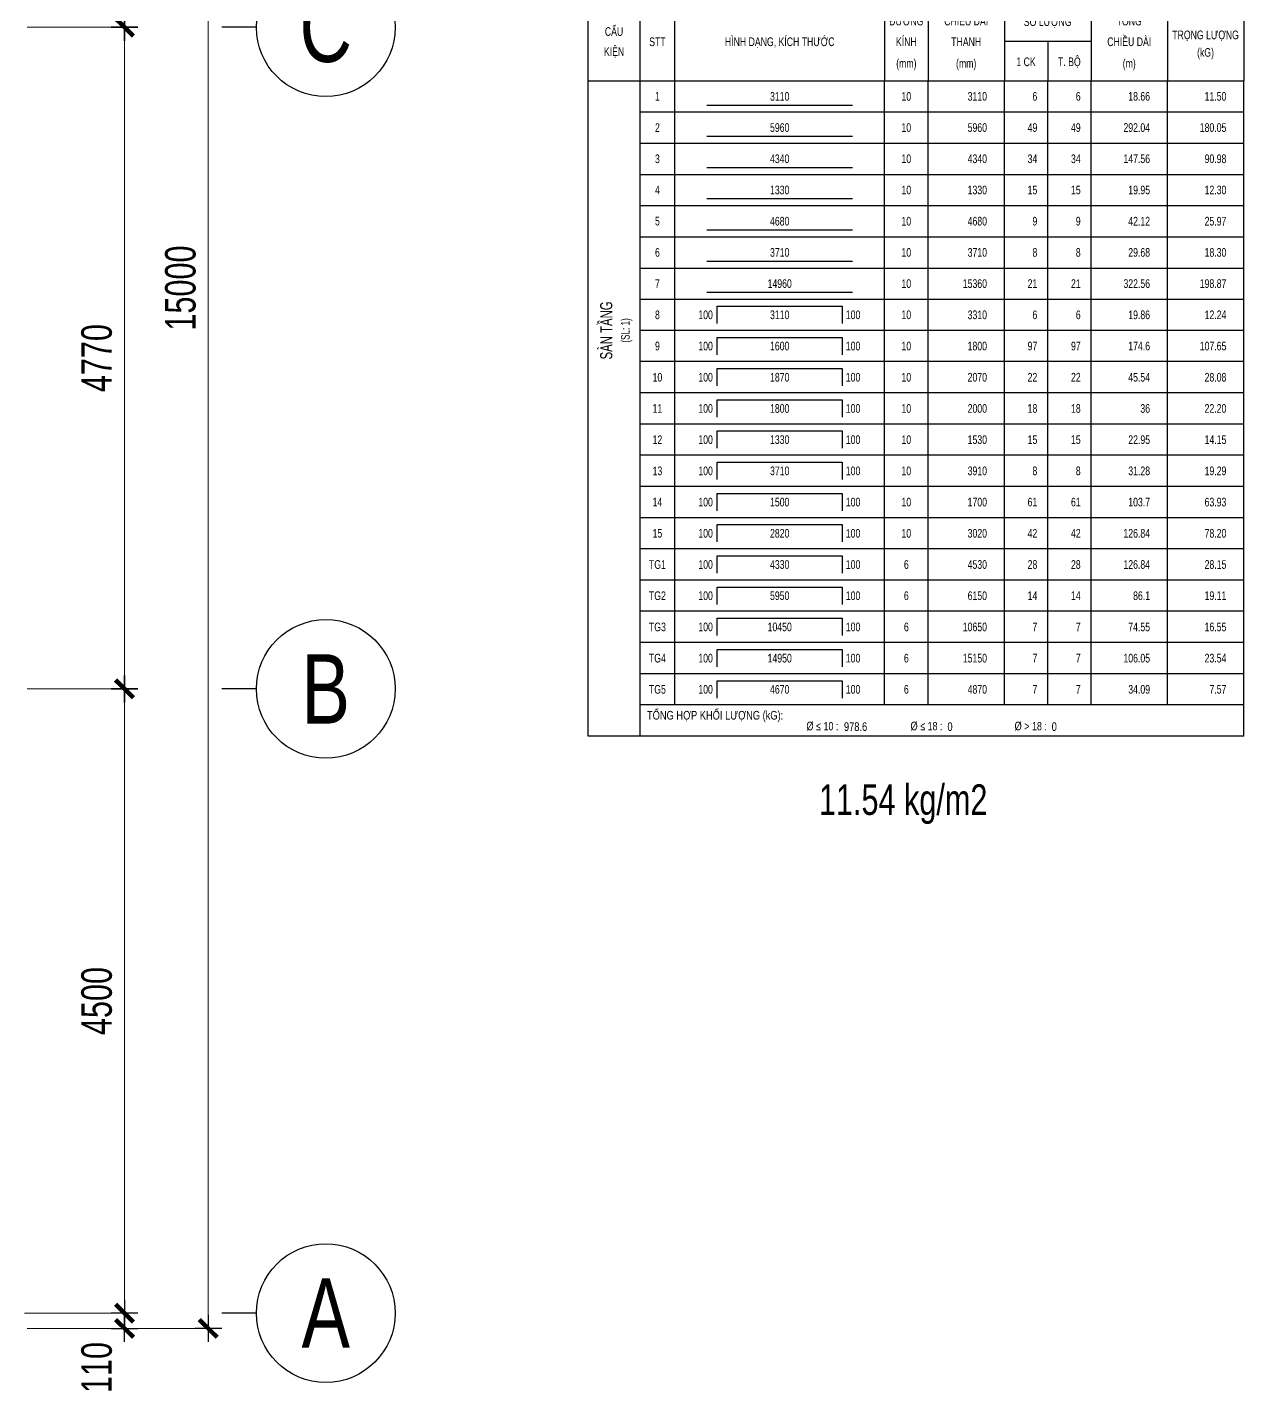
# Model space of a CAD drawing. Header units: inches. Extents: x -3538 to 66114, y -2541134 to 4288.
# Drawn here: x 25945 to 34711, y -2537423 to -2527593 of the extents above; entities that cross this region are included whole.
import ezdxf
from ezdxf.enums import TextEntityAlignment as Align

# ---------------------------------------------------------------- set-up
doc = ezdxf.new("R2010")
doc.units = ezdxf.units.IN
doc.header["$MEASUREMENT"] = 0
doc.linetypes.add('HIDDEN', pattern=[0.375, 0.25, -0.125])
doc.layers.get('DEFPOINTS').update_dxf_attribs({"color": 87})
for name, color, linetype in [('KCS_BORDER', 2, 'Continuous'), ('KCS_STEEL', 4, 'Continuous'), ('KCS_STEEL_TOP', 4, 'HIDDEN'), ('KCS_TEXT', 7, 'Continuous'), ('KCS_TEXT_SLCK', 3, 'Continuous'), ('KCS_TEXT_TCK', 4, 'Continuous'), ('KCS_TEXT_TK', 2, 'Continuous'), ('KCS_THONGKE', 5, 'Continuous'), ('Xref Grid (A1)$0$02.DIM', 8, 'Continuous')]:
    doc.layers.add(name, color=color, linetype=linetype)
doc.layers.add('Xref Column Plan 1 (A1)$0$KHUNGTEN', color=7, linetype='Continuous', lineweight=20)
doc.layers.add('Xref Structure Plan 2 (A1)$0$KHUNGTEN', color=7, linetype='Continuous', lineweight=20)
doc.styles.add('KCS_BIGTEXT', font='3t-unicode.shx', dxfattribs={"width": 0.75})
doc.styles.add('KCS_SMTEXT', font='3t-unicode.shx', dxfattribs={"width": 0.7})
doc.styles.add('Xref Grid (A1)$0$BIGTEXT', font='arial.ttf', dxfattribs={"width": 0.8})
doc.styles.add('Xref Grid (A1)$0$SMTEXT', font='3t-unicode.shx', dxfattribs={"width": 0.75})
doc.dimstyles.new('Xref Grid (A1)$0$X1', dxfattribs={"dimtxt": 220, "dimasz": 0.8, "dimexe": 0, "dimexo": 0, "dimgap": 90, "dimtad": 1, "dimdec": 0, "dimzin": 13, "dimdsep": 46, "dimtxsty": 'Xref Grid (A1)$0$SMTEXT', "dimblk1": 'Xref Grid (A1)$0$CHEO', "dimblk2": 'Xref Grid (A1)$0$CHEO', "dimsah": 1, "dimcen": 0, "dimclrd": 256, "dimclre": 256, "dimclrt": 2, "dimadec": 0, "dimazin": 0, "dimtfac": 1, "dimtdec": 0, "dimtix": 1, "dimtmove": 2, "dimatfit": 3, "dimldrblk": 'Xref Grid (A1)$0$CHEO', "dimfxl": 1, "dimtolj": 1, "dimtzin": 13, "dimarcsym": 0})

# ---------------------------------------------------------------- blocks, each defined once
blk = doc.blocks.new('THONGKE_TITLE')
at = {"layer": 'KCS_TEXT_TK'}
for p, q in [((0, -35), (0, 0)), ((0, 0), (189, 0)), ((189, 0), (189, -35)), ((0, -12), (189, -12)), ((15, -35), (15, -12)), ((25, -35), (25, -12)), ((85.5, -12), (85.5, -35)), ((98, -12), (98, -35)), ((120, -12), (120, -35)), ((145, -12), (145, -35)), ((167, -12), (167, -35)), ((120, -23.56), (145, -23.56)), ((132.5, -23.56), (132.5, -35)), ((0, -35), (189, -35))]:
    blk.add_line(p, q, dxfattribs=at)
at = {"layer": 'KCS_TEXT_TK', "color": 4, "style": 'KCS_BIGTEXT'}
blk.add_text('BẢNG THỐNG KÊ CỐT THÉP', height=4.5, dxfattribs=at).set_placement((94.5, -6), align=Align.MIDDLE)
at = {"layer": 'KCS_TEXT_TK', "style": 'KCS_SMTEXT', "width": 0.75}
for s, p in [('CẤU', (7.5, -22.06)), ('ĐƯỜNG', (91.75, -19.04)), ('CHIỀU DÀI', (109, -19.04)), ('SỐ LƯỢNG', (132.5, -19.22)), ('TỔNG', (156, -19.04)), ('STT', (20, -25.01)), ('HÌNH DẠNG, KÍCH THƯỚC', (55.25, -25.01)), ('KÍNH', (91.75, -25.01)), ('THANH', (109, -25.01)), ('CHIỀU DÀI', (156, -25.01)), ('TRỌNG LƯỢNG', (178, -23.03)), ('KIỆN', (7.5, -27.84)), ('(kG)', (178, -28.08)), ('(mm)', (91.75, -31.24)), ('(mm)', (109, -31.24)), ('1 CK', (126.25, -30.79)), ('T. BỘ', (138.75, -30.79)), ('(m)', (156, -31.24))]:
    blk.add_text(s, height=2.5, dxfattribs=at).set_placement(p, align=Align.CENTER)
blk = doc.blocks.new('TK_2')
at = {"layer": 'KCS_STEEL'}
blk.add_line((19.25, 2), (61.25, 2), dxfattribs=at)
at = {"layer": 'KCS_TEXT_TK'}
for p, q in [((-15, 0), (-15, 9)), ((0, 0), (0, 9)), ((10, 0), (10, 9)), ((70.5, 0), (70.5, 9)), ((83, 0), (83, 9)), ((105, 0), (105, 9)), ((117.5, 0), (117.5, 9)), ((130, 0), (130, 9)), ((152, 0), (152, 9)), ((174, 0), (174, 9))]:
    blk.add_line(p, q, dxfattribs=at)
at = {"layer": 'KCS_THONGKE'}
blk.add_line((0, 0), (174, 0), dxfattribs=at)
at = {"layer": 'KCS_TEXT_TK', "style": 'KCS_SMTEXT', "width": 0.75}
for tag, p in [('SH', (5, 4.5)), ('L2', (40.25, 4.5)), ('DK', (76.75, 4.5))]:
    blk.add_attdef(tag, text='', height=2.5, dxfattribs=at).set_placement(p, align=Align.MIDDLE)
for tag, p in [('DAI', (100, 4.5)), ('SL1', (114.5, 4.5)), ('SLA', (127, 4.5)), ('DT', (147, 4.5)), ('TL', (169, 4.5))]:
    blk.add_attdef(tag, text='', height=2.5, dxfattribs=at).set_placement(p, align=Align.MIDDLE_RIGHT)
blk = doc.blocks.new('TK_9')
at = {"layer": 'KCS_STEEL'}
for p, q in [((22.25, 7), (58.25, 7)), ((22.25, 2), (22.25, 7)), ((58.25, 7), (58.25, 2))]:
    blk.add_line(p, q, dxfattribs=at)
at = {"layer": 'KCS_TEXT_TK'}
for p, q in [((-15, 0), (-15, 9)), ((0, 0), (0, 9)), ((10, 0), (10, 9)), ((70.5, 0), (70.5, 9)), ((83, 0), (83, 9)), ((105, 0), (105, 9)), ((117.5, 0), (117.5, 9)), ((130, 0), (130, 9)), ((152, 0), (152, 9)), ((174, 0), (174, 9))]:
    blk.add_line(p, q, dxfattribs=at)
at = {"layer": 'KCS_THONGKE'}
blk.add_line((174, 0), (0, 0), dxfattribs=at)
at = {"layer": 'KCS_TEXT_TK', "style": 'KCS_SMTEXT', "width": 0.75}
for tag, p in [('SH', (5, 4.5)), ('L2', (40.25, 4.5)), ('DK', (76.75, 4.5))]:
    blk.add_attdef(tag, text='', height=2.5, dxfattribs=at).set_placement(p, align=Align.MIDDLE)
for tag, p in [('L1', (20.98, 4.5)), ('DAI', (100, 4.5)), ('SL1', (114.5, 4.5)), ('SLA', (127, 4.5)), ('DT', (147, 4.5)), ('TL', (169, 4.5))]:
    blk.add_attdef(tag, text='', height=2.5, dxfattribs=at).set_placement(p, align=Align.MIDDLE_RIGHT)
blk.add_attdef('L3', text='', height=2.5, dxfattribs=at).set_placement((59.31, 4.5), align=Align.MIDDLE_LEFT)
blk = doc.blocks.new('CTK_THKL')
at = {"layer": 'KCS_TEXT_TK'}
for p, q in [((-15, 0), (-15, 9)), ((0, 0), (0, 9)), ((174, 0), (174, 9)), ((174, 0), (-15, 0))]:
    blk.add_line(p, q, dxfattribs=at)
at = {"layer": 'KCS_BORDER', "color": 5, "style": 'KCS_SMTEXT', "width": 0.7}
blk.add_attdef('TYPE', (85.49, -1.5), '', height=0.025, rotation=90, dxfattribs=at)
at = {"layer": 'KCS_TEXT_TK', "style": 'KCS_SMTEXT', "width": 0.8}
blk.add_text('TỔNG HỢP KHỐI LƯỢNG (kG):', height=2.5, dxfattribs=at).set_placement((2, 4.78))
at = {"layer": 'KCS_TEXT_TK', "char_height": 2.5, "attachment_point": 1, "style": 'KCS_SMTEXT'}
for s, insert in [('{\\W0.8;%%C \\fSymbol|b0|i0|c2|p18;\\H0.95833x;£ 10 :}', (47.94, 4.19)), ('{\\W0.8;%%C \\fSymbol|b0|i0|c2|p18;\\H0.95833x;£ 18 :}', (77.94, 4.19)), ('{\\W0.8;%%C \\fSymbol|b0|i0|c2|p18;\\H0.95833x;> 18 :}', (107.94, 4.19))]:
    blk.add_mtext_dynamic_manual_height_columns(s, width=13.4519, gutter_width=12.5, heights=[0], dxfattribs=dict(at, insert=insert))
at = {"layer": 'KCS_TEXT_TK', "style": 'KCS_SMTEXT', "width": 0.8}
for tag, p in [('TL1', (58.77, 1.5)), ('TL2', (88.6, 1.5)), ('TL3', (118.65, 1.5))]:
    blk.add_attdef(tag, p, '', height=2.5, dxfattribs=at)
blk = doc.blocks.new('Xref Grid (A1)$0$CHEO')
at = {"layer": 'Xref Grid (A1)$0$02.DIM'}
for points in [[(-121, 0), (121, 0)], [(0, 121), (0, -121)]]:
    blk.add_lwpolyline(points, dxfattribs=at)
at = {"layer": 'Xref Grid (A1)$0$02.DIM', "const_width": 40}
blk.add_lwpolyline([(80, 80), (-80, -81)], dxfattribs=at)
blk = doc.blocks.new('*D140')
at = {"layer": 'DEFPOINTS', "color": 0, "transparency": 16777216}
for p in [(6692.6, 4500), (6672.6, 0), (7393.2, 0)]:
    blk.add_point(p, dxfattribs=at)
at = {"layer": 'Xref Grid (A1)$0$02.DIM', "lineweight": -2, "transparency": 16777216}
for p, q in [((6692.6, 4500), (7393.2, 4500)), ((7393.2, 4499.2), (7393.2, 0.8)), ((6672.6, 0), (7393.2, 0))]:
    blk.add_line(p, q, dxfattribs=at)
at = {"layer": 'Xref Grid (A1)$0$02.DIM', "lineweight": -2, "transparency": 16777216, "xscale": 0.8, "yscale": 0.8, "zscale": 0.8}
for p, rotation in [((7393.2, 4500), 90), ((7393.2, 0), 270)]:
    blk.add_blockref('Xref Grid (A1)$0$CHEO', p, dxfattribs=dict(at, rotation=rotation))
at = {"layer": 'Xref Grid (A1)$0$02.DIM', "color": 2, "transparency": 16777216, "insert": (7193.2, 2250), "char_height": 220, "attachment_point": 5, "rotation": 90, "style": 'Xref Grid (A1)$0$SMTEXT'}
blk.add_mtext('\\A1;4500', dxfattribs=at)
blk = doc.blocks.new('*D141')
at = {"layer": 'DEFPOINTS', "color": 0, "transparency": 16777216}
for p in [(6692.6, 9270), (7393.2, 9270), (6692.6, 4500)]:
    blk.add_point(p, dxfattribs=at)
at = {"layer": 'Xref Grid (A1)$0$02.DIM', "lineweight": -2, "transparency": 16777216}
for p, q in [((6692.6, 9270), (7393.2, 9270)), ((7393.2, 4500.8), (7393.2, 9269.2)), ((6692.6, 4500), (7393.2, 4500))]:
    blk.add_line(p, q, dxfattribs=at)
at = {"layer": 'Xref Grid (A1)$0$02.DIM', "lineweight": -2, "transparency": 16777216, "xscale": 0.8, "yscale": 0.8, "zscale": 0.8}
for p, rotation in [((7393.2, 9270), 90), ((7393.2, 4500), 270)]:
    blk.add_blockref('Xref Grid (A1)$0$CHEO', p, dxfattribs=dict(at, rotation=rotation))
at = {"layer": 'Xref Grid (A1)$0$02.DIM', "color": 2, "transparency": 16777216, "insert": (7193.2, 6885), "char_height": 220, "attachment_point": 5, "rotation": 90, "style": 'Xref Grid (A1)$0$SMTEXT'}
blk.add_mtext('\\A1;4770', dxfattribs=at)
blk = doc.blocks.new('*D142')
at = {"layer": 'DEFPOINTS', "color": 0, "transparency": 16777216}
for p in [(6772.6, 14780), (7393.2, 14780), (6692.6, 9270)]:
    blk.add_point(p, dxfattribs=at)
at = {"layer": 'Xref Grid (A1)$0$02.DIM', "lineweight": -2, "transparency": 16777216}
for p, q in [((6772.6, 14780), (7393.2, 14780)), ((7393.2, 9270.8), (7393.2, 14779.2)), ((6692.6, 9270), (7393.2, 9270))]:
    blk.add_line(p, q, dxfattribs=at)
at = {"layer": 'Xref Grid (A1)$0$02.DIM', "lineweight": -2, "transparency": 16777216, "xscale": 0.8, "yscale": 0.8, "zscale": 0.8}
for p, rotation in [((7393.2, 14780), 90), ((7393.2, 9270), 270)]:
    blk.add_blockref('Xref Grid (A1)$0$CHEO', p, dxfattribs=dict(at, rotation=rotation))
at = {"layer": 'Xref Grid (A1)$0$02.DIM', "color": 2, "transparency": 16777216, "insert": (7193.2, 12025), "char_height": 220, "attachment_point": 5, "rotation": 90, "style": 'Xref Grid (A1)$0$SMTEXT'}
blk.add_mtext('\\A1;5510', dxfattribs=at)
blk = doc.blocks.new('*D143')
at = {"layer": 'DEFPOINTS', "color": 0, "transparency": 16777216}
for p in [(6772.6, 14890), (7996.9, 14890), (6692.6, -110)]:
    blk.add_point(p, dxfattribs=at)
at = {"layer": 'Xref Grid (A1)$0$02.DIM', "lineweight": -2, "transparency": 16777216}
for p, q in [((6772.6, 14890), (7996.9, 14890)), ((7996.9, -109.2), (7996.9, 14889.2)), ((6692.6, -110), (7996.9, -110))]:
    blk.add_line(p, q, dxfattribs=at)
at = {"layer": 'Xref Grid (A1)$0$02.DIM', "lineweight": -2, "transparency": 16777216, "xscale": 0.8, "yscale": 0.8, "zscale": 0.8}
for p, rotation in [((7996.9, 14890), 90), ((7996.9, -110), 270)]:
    blk.add_blockref('Xref Grid (A1)$0$CHEO', p, dxfattribs=dict(at, rotation=rotation))
at = {"layer": 'Xref Grid (A1)$0$02.DIM', "color": 2, "transparency": 16777216, "insert": (7796.9, 7390), "char_height": 220, "attachment_point": 5, "rotation": 90, "style": 'Xref Grid (A1)$0$SMTEXT'}
blk.add_mtext('\\A1;15000', dxfattribs=at)
blk = doc.blocks.new('Xref Grid (A1)$0$_Axis name')
at = {"layer": 'Xref Grid (A1)$0$02.DIM'}
blk.add_line((0, 2.5), (0, 0), dxfattribs=at)
blk.add_circle((0, 7.5), 5, dxfattribs=at)
at = {"layer": 'Xref Grid (A1)$0$02.DIM', "style": 'Xref Grid (A1)$0$BIGTEXT', "width": 0.75}
blk.add_attdef('.', text='', height=5, dxfattribs=at).set_placement((0, 7.5), align=Align.MIDDLE)
blk = doc.blocks.new('*D150')
at = {"layer": 'DEFPOINTS', "color": 0, "transparency": 16777216}
for p in [(6692.6, 0), (7393.2, 0), (6692.6, -110)]:
    blk.add_point(p, dxfattribs=at)
at = {"layer": 'Xref Grid (A1)$0$02.DIM', "lineweight": -2, "transparency": 16777216}
for p, q in [((7393.2, 0.8), (7393.2, 1.6)), ((6692.6, 0), (7393.2, 0)), ((7393.2, -110), (7393.2, 0)), ((6692.6, -110), (7393.2, -110)), ((7393.2, -110.8), (7393.2, -111.6))]:
    blk.add_line(p, q, dxfattribs=at)
at = {"layer": 'Xref Grid (A1)$0$02.DIM', "lineweight": -2, "transparency": 16777216, "xscale": 0.8, "yscale": 0.8, "zscale": 0.8}
for p, rotation in [((7393.2, 0), 270), ((7393.2, -110), 90)]:
    blk.add_blockref('Xref Grid (A1)$0$CHEO', p, dxfattribs=dict(at, rotation=rotation))
at = {"layer": 'Xref Grid (A1)$0$02.DIM', "color": 2, "transparency": 16777216, "insert": (7193.2, -392.1), "char_height": 220, "attachment_point": 5, "rotation": 90, "style": 'Xref Grid (A1)$0$SMTEXT'}
blk.add_mtext('\\A1;110', dxfattribs=at)
blk = doc.blocks.new('Xref Grid (A1)')
ref = blk.add_blockref('Xref Grid (A1)$0$_Axis name', (8093.6, 9270), dxfattribs=dict(xscale=100, yscale=100, zscale=100, rotation=270))
ref.add_attrib('.', 'C', dxfattribs={"layer": 'Xref Grid (A1)$0$02.DIM', "height": 500, "style": 'Xref Grid (A1)$0$BIGTEXT', "width": 0.75}).set_placement((8843.6, 9270), align=Align.MIDDLE)
ref = blk.add_blockref('Xref Grid (A1)$0$_Axis name', (8093.6, 4500), dxfattribs=dict(xscale=100, yscale=100, zscale=100, rotation=270))
ref.add_attrib('.', 'B', dxfattribs={"layer": 'Xref Grid (A1)$0$02.DIM', "height": 500, "style": 'Xref Grid (A1)$0$BIGTEXT', "width": 0.75}).set_placement((8843.6, 4500), align=Align.MIDDLE)
ref = blk.add_blockref('Xref Grid (A1)$0$_Axis name', (8093.6, 0), dxfattribs=dict(xscale=100, yscale=100, zscale=100, rotation=270))
ref.add_attrib('.', 'A', dxfattribs={"layer": 'Xref Grid (A1)$0$02.DIM', "height": 500, "style": 'Xref Grid (A1)$0$BIGTEXT', "width": 0.75}).set_placement((8843.6, 0), align=Align.MIDDLE)
at = {"layer": 'Xref Grid (A1)$0$02.DIM'}
for base, p1, p2, angle, picture, middle in [((7996.9, 14890), (6692.6, -110), (6772.6, 14890), 90, '*D143', (7796.9, 7390)), ((7393.2, 14780), (6692.6, 9270), (6772.6, 14780), 270, '*D142', (7193.2, 12025)), ((7393.2, 9270), (6692.6, 4500), (6692.6, 9270), 270, '*D141', (7193.2, 6885)), ((7393.2, 0), (6692.6, 4500), (6672.6, 0), 270, '*D140', (7193.2, 2250))]:
    dim = blk.add_linear_dim(base=base, p1=p1, p2=p2, angle=angle, dimstyle='Xref Grid (A1)$0$X1', dxfattribs=at)
    dim.commit()
    dim.dimension.update_dxf_attribs({"geometry": picture, "text_midpoint": middle})
dim = blk.add_linear_dim(base=(7393.2, 0), p1=(6692.6, -110), p2=(6692.6, 0), angle=270, dimstyle='Xref Grid (A1)$0$X1', dxfattribs=at)
dim.commit()
dim.dimension.update_dxf_attribs({"geometry": '*D150', "text_midpoint": (7193.2, -392.1), "dimtype": 128})
blk = doc.blocks.new('Xref Column Plan 1 (A1)')
at = {"layer": 'Xref Column Plan 1 (A1)$0$KHUNGTEN'}
blk.add_blockref('Xref Grid (A1)', (0, -0.7), dxfattribs=at)
blk = doc.blocks.new('Xref Structure Plan 2 (A1)')
at = {"layer": 'Xref Structure Plan 2 (A1)$0$KHUNGTEN'}
blk.add_blockref('Xref Column Plan 1 (A1)', (0, 0), dxfattribs=at)

msp = doc.modelspace()

# ---------------------------------------------------------------- block references
at = {"layer": 'KCS_STEEL_TOP'}
msp.add_blockref('Xref Structure Plan 2 (A1)', (19252, -2536862.6), dxfattribs=at)
at = {"layer": 'KCS_THONGKE', "xscale": 25, "yscale": 25, "zscale": 25}
msp.add_blockref('THONGKE_TITLE', (29985.5, -2527103.8), dxfattribs=at)
for name, p, values in [('TK_2', (30360.5, -2528203.8), {'L2': '3110', 'TL': '11.50', 'DT': '18.66', 'SLA': '6', 'SL1': '6', 'DAI': '3110', 'DK': '10', 'SH': '1'}), ('TK_2', (30360.5, -2528428.8), {'L2': '5960', 'TL': '180.05', 'DT': '292.04', 'SLA': '49', 'SL1': '49', 'DAI': '5960', 'DK': '10', 'SH': '2'}), ('TK_2', (30360.5, -2528653.8), {'L2': '4340', 'TL': '90.98', 'DT': '147.56', 'SLA': '34', 'SL1': '34', 'DAI': '4340', 'DK': '10', 'SH': '3'}), ('TK_2', (30360.5, -2528878.8), {'L2': '1330', 'TL': '12.30', 'DT': '19.95', 'SLA': '15', 'SL1': '15', 'DAI': '1330', 'DK': '10', 'SH': '4'}), ('TK_2', (30360.5, -2529103.8), {'L2': '4680', 'TL': '25.97', 'DT': '42.12', 'SLA': '9', 'SL1': '9', 'DAI': '4680', 'DK': '10', 'SH': '5'}), ('TK_2', (30360.5, -2529328.8), {'L2': '3710', 'TL': '18.30', 'DT': '29.68', 'SLA': '8', 'SL1': '8', 'DAI': '3710', 'DK': '10', 'SH': '6'}), ('TK_2', (30360.5, -2529553.8), {'L2': '14960', 'TL': '198.87', 'DT': '322.56', 'SLA': '21', 'SL1': '21', 'DAI': '15360', 'DK': '10', 'SH': '7'}), ('TK_9', (30360.5, -2529778.8), {'SH': '8', 'L1': '100', 'L2': '3110', 'L3': '100', 'DK': '10', 'DAI': '3310', 'SL1': '6', 'SLA': '6', 'DT': '19.86', 'TL': '12.24'}), ('TK_9', (30360.5, -2530003.8), {'SH': '9', 'L1': '100', 'L2': '1600', 'L3': '100', 'DK': '10', 'DAI': '1800', 'SL1': '97', 'SLA': '97', 'DT': '174.6', 'TL': '107.65'}), ('TK_9', (30360.5, -2530228.8), {'SH': '10', 'L1': '100', 'L2': '1870', 'L3': '100', 'DK': '10', 'DAI': '2070', 'SL1': '22', 'SLA': '22', 'DT': '45.54', 'TL': '28.08'}), ('TK_9', (30360.5, -2530453.8), {'SH': '11', 'L1': '100', 'L2': '1800', 'L3': '100', 'DK': '10', 'DAI': '2000', 'SL1': '18', 'SLA': '18', 'DT': '36', 'TL': '22.20'}), ('TK_9', (30360.5, -2530678.8), {'SH': '12', 'L1': '100', 'L2': '1330', 'L3': '100', 'DK': '10', 'DAI': '1530', 'SL1': '15', 'SLA': '15', 'DT': '22.95', 'TL': '14.15'}), ('TK_9', (30360.5, -2530903.8), {'SH': '13', 'L1': '100', 'L2': '3710', 'L3': '100', 'DK': '10', 'DAI': '3910', 'SL1': '8', 'SLA': '8', 'DT': '31.28', 'TL': '19.29'}), ('TK_9', (30360.5, -2531128.8), {'SH': '14', 'L1': '100', 'L2': '1500', 'L3': '100', 'DK': '10', 'DAI': '1700', 'SL1': '61', 'SLA': '61', 'DT': '103.7', 'TL': '63.93'}), ('TK_9', (30360.5, -2531353.8), {'SH': '15', 'L1': '100', 'L2': '2820', 'L3': '100', 'DK': '10', 'DAI': '3020', 'SL1': '42', 'SLA': '42', 'DT': '126.84', 'TL': '78.20'}), ('TK_9', (30360.5, -2531578.8), {'SH': 'TG1', 'L1': '100', 'L2': '4330', 'L3': '100', 'DK': '6', 'DAI': '4530', 'SL1': '28', 'SLA': '28', 'DT': '126.84', 'TL': '28.15'}), ('TK_9', (30360.5, -2531803.8), {'SH': 'TG2', 'L1': '100', 'L2': '5950', 'L3': '100', 'DK': '6', 'DAI': '6150', 'SL1': '14', 'SLA': '14', 'DT': '86.1', 'TL': '19.11'}), ('TK_9', (30360.5, -2532028.8), {'SH': 'TG3', 'L1': '100', 'L2': '10450', 'L3': '100', 'DK': '6', 'DAI': '10650', 'SL1': '7', 'SLA': '7', 'DT': '74.55', 'TL': '16.55'}), ('TK_9', (30360.5, -2532253.8), {'SH': 'TG4', 'L1': '100', 'L2': '14950', 'L3': '100', 'DK': '6', 'DAI': '15150', 'SL1': '7', 'SLA': '7', 'DT': '106.05', 'TL': '23.54'}), ('TK_9', (30360.5, -2532478.8), {'SH': 'TG5', 'L1': '100', 'L2': '4670', 'L3': '100', 'DK': '6', 'DAI': '4870', 'SL1': '7', 'SLA': '7', 'DT': '34.09', 'TL': '7.57'}), ('CTK_THKL', (30360.5, -2532703.8), {'TL2': '0', 'TL1': '978.6', 'TL3': '0'})]:
    msp.add_blockref(name, p, dxfattribs=at).add_auto_attribs(values)

# ---------------------------------------------------------------- texts
at = {"layer": 'KCS_TEXT', "style": 'KCS_SMTEXT', "width": 0.75}
msp.add_text('11.54 kg/m2', height=220, dxfattribs=at).set_placement((32256.5, -2533271.2), align=Align.CENTER)
at = {"layer": 'KCS_TEXT_SLCK', "style": 'KCS_SMTEXT', "width": 0.7}
msp.add_text('(SL: 1)', height=62.5, rotation=90, dxfattribs=at).set_placement((30285.5, -2529778.8), align=Align.CENTER)
at = {"layer": 'KCS_TEXT_TCK', "style": 'KCS_SMTEXT', "width": 0.7}
msp.add_text('SÀN TẦNG', height=87.5, rotation=90, dxfattribs=at).set_placement((30160.5, -2529778.8), align=Align.CENTER)

doc.saveas('drawing.dxf')
